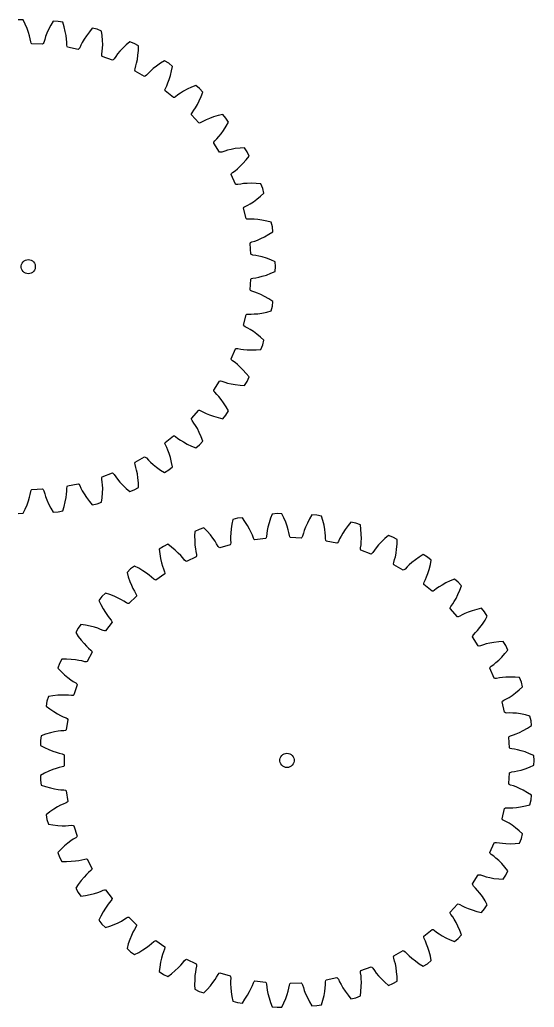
# Model space of a CAD drawing. Extents: x 0 to 213, y 0 to 209.
# Drawn here: x 104.9 to 213.5, y 0 to 208.6 of the extents above; entities that cross this region are included whole.
import ezdxf

# ---------------------------------------------------------------- set-up
doc = ezdxf.new("R2010")
doc.units = 0

msp = doc.modelspace()

# ---------------------------------------------------------------- linework, layer by layer
for p, q in [((105.58, 208.6), (104.55, 208.64)), ((106, 207.73), (105.58, 208.6)), ((106.4, 206.78), (106, 207.73)), ((106.7, 205.94), (106.4, 206.78)), ((110.95, 206.6), (110.58, 205.78)), ((111.43, 207.51), (110.95, 206.6)), ((111.92, 208.35), (111.43, 207.51)), ((112.94, 208.3), (111.92, 208.35)), ((113.95, 208.1), (112.94, 208.3)), ((114.23, 207.17), (113.95, 208.1)), ((114.47, 206.17), (114.23, 207.17)), ((120.17, 206.83), (119.55, 206.09)), ((121.18, 206.62), (120.17, 206.83)), ((122.14, 206.26), (121.18, 206.62)), ((106.92, 205.21), (106.7, 205.94)), ((107.06, 204.6), (106.92, 205.21)), ((107.17, 203.98), (107.06, 204.6)), ((110.12, 204.48), (109.95, 203.87)), ((110.31, 205.07), (110.12, 204.48)), ((110.58, 205.78), (110.31, 205.07)), ((114.63, 205.29), (114.47, 206.17)), ((114.73, 204.53), (114.63, 205.29)), ((114.77, 203.91), (114.73, 204.53)), ((118.44, 204.51), (118.06, 203.86)), ((118.94, 205.26), (118.44, 204.51)), ((119.55, 206.09), (118.94, 205.26)), ((122.26, 205.3), (122.14, 206.26)), ((122.34, 204.27), (122.26, 205.3)), ((107.28, 203.69), (107.17, 203.98)), ((107.41, 203.55), (107.28, 203.69)), ((109.68, 203.46), (107.41, 203.55)), ((109.82, 203.59), (109.68, 203.46)), ((109.95, 203.87), (109.82, 203.59)), ((114.79, 203.28), (114.77, 203.91)), ((114.84, 202.98), (114.79, 203.28)), ((114.95, 202.82), (114.84, 202.98)), ((117.18, 202.36), (114.95, 202.82)), ((117.34, 202.47), (117.18, 202.36)), ((117.51, 202.73), (117.34, 202.47)), ((117.77, 203.3), (117.51, 202.73)), ((118.06, 203.86), (117.77, 203.3)), ((122.28, 201.99), (122.33, 202.62)), ((122.33, 202.62), (122.36, 203.38)), ((122.36, 203.38), (122.34, 204.27)), ((126.6, 202.66), (125.99, 202)), ((127.34, 203.37), (126.6, 202.66)), ((128.07, 204.01), (127.34, 203.37)), ((129.03, 203.64), (128.07, 204.01)), ((129.92, 203.13), (129.03, 203.64)), ((129.89, 202.16), (129.92, 203.13)), ((122.19, 201.37), (122.28, 201.99)), ((122.2, 201.06), (122.19, 201.37)), ((122.27, 200.89), (122.2, 201.06)), ((124.4, 200.08), (122.27, 200.89)), ((124.79, 200.39), (124.58, 200.16)), ((125.14, 200.91), (124.79, 200.39)), ((125.51, 201.41), (125.14, 200.91)), ((125.99, 202), (125.51, 201.41)), ((129.68, 200.25), (129.8, 201.14)), ((129.8, 201.14), (129.89, 202.16)), ((124.58, 200.16), (124.4, 200.08)), ((129.15, 197.99), (129.19, 198.3)), ((129.19, 198.3), (129.38, 198.9)), ((129.38, 198.9), (129.53, 199.5)), ((129.53, 199.5), (129.68, 200.25)), ((133.04, 198.31), (132.47, 197.81)), ((133.75, 198.86), (133.04, 198.31)), ((134.59, 199.45), (133.75, 198.86)), ((135.41, 199.96), (134.59, 199.45)), ((136.31, 199.44), (135.41, 199.96)), ((137.1, 198.79), (136.31, 199.44)), ((136.92, 197.84), (137.1, 198.79)), ((129.2, 197.81), (129.15, 197.99)), ((131.17, 196.67), (129.2, 197.81)), ((131.35, 196.72), (131.17, 196.67)), ((131.6, 196.91), (131.35, 196.72)), ((132.02, 197.37), (131.6, 196.91)), ((132.47, 197.81), (132.02, 197.37)), ((136.4, 195.99), (136.66, 196.85)), ((136.66, 196.85), (136.92, 197.84)), ((135.51, 193.85), (135.61, 194.14)), ((135.61, 194.14), (135.89, 194.7)), ((135.89, 194.7), (136.13, 195.28)), ((136.13, 195.28), (136.4, 195.99)), ((141.13, 194.41), (140.2, 193.96)), ((142.02, 194.78), (141.13, 194.41)), ((142.81, 194.13), (142.02, 194.78)), ((143.5, 193.36), (142.81, 194.13)), ((135.53, 193.65), (135.51, 193.85)), ((137.3, 192.21), (135.53, 193.65)), ((137.49, 192.23), (137.3, 192.21)), ((137.76, 192.38), (137.49, 192.23)), ((138.25, 192.77), (137.76, 192.38)), ((138.77, 193.13), (138.25, 192.77)), ((139.41, 193.53), (138.77, 193.13)), ((140.2, 193.96), (139.41, 193.53)), ((142.75, 191.51), (143.16, 192.45)), ((143.16, 192.45), (143.5, 193.36)), ((141.64, 189.52), (141.98, 190.05)), ((141.98, 190.05), (142.35, 190.71)), ((142.35, 190.71), (142.75, 191.51)), ((141.12, 188.54), (141.13, 188.73)), ((142.63, 186.84), (141.12, 188.54)), ((141.13, 188.73), (141.27, 189.01)), ((141.27, 189.01), (141.64, 189.52)), ((144.93, 187.8), (144.23, 187.5)), ((145.77, 188.1), (144.93, 187.8)), ((146.76, 188.39), (145.77, 188.1)), ((147.7, 188.61), (146.76, 188.39)), ((148.38, 187.84), (147.7, 188.61)), ((148.94, 186.97), (148.38, 187.84)), ((142.82, 186.82), (142.63, 186.84)), ((143.11, 186.93), (142.82, 186.82)), ((143.67, 187.23), (143.11, 186.93)), ((144.23, 187.5), (143.67, 187.23)), ((147.9, 185.26), (148.46, 186.13)), ((148.46, 186.13), (148.94, 186.97)), ((146.49, 183.48), (146.9, 183.94)), ((146.9, 183.94), (147.38, 184.54)), ((147.38, 184.54), (147.9, 185.26)), ((145.82, 182.6), (145.86, 182.78)), ((147.03, 180.67), (145.82, 182.6)), ((145.86, 182.78), (146.04, 183.03)), ((146.04, 183.03), (146.49, 183.48)), ((151.36, 181.54), (150.34, 181.41)), ((152.32, 181.61), (151.36, 181.54)), ((152.88, 180.74), (152.32, 181.61)), ((147.22, 180.63), (147.03, 180.67)), ((147.53, 180.68), (147.22, 180.63)), ((148.12, 180.9), (147.53, 180.68)), ((148.72, 181.07), (148.12, 180.9)), ((149.46, 181.25), (148.72, 181.07)), ((150.34, 181.41), (149.46, 181.25)), ((152.67, 179.04), (153.28, 179.79)), ((153.28, 179.79), (152.88, 180.74)), ((150.79, 177.13), (151.35, 177.64)), ((151.35, 177.64), (151.98, 178.27)), ((151.98, 178.27), (152.67, 179.04)), ((149.5, 175.97), (149.57, 176.15)), ((150.39, 173.88), (149.5, 175.97)), ((149.57, 176.15), (149.79, 176.37)), ((149.79, 176.37), (150.3, 176.74)), ((150.3, 176.74), (150.79, 177.13)), ((150.57, 173.81), (150.39, 173.88)), ((150.88, 173.81), (150.57, 173.81)), ((151.5, 173.93), (150.88, 173.81)), ((152.12, 174.01), (151.5, 173.93)), ((152.88, 174.06), (152.12, 174.01)), ((153.77, 174.08), (152.88, 174.06)), ((154.8, 174.04), (153.77, 174.08)), ((155.76, 173.96), (154.8, 174.04)), ((156.17, 173.01), (155.76, 173.96)), ((154.89, 170.72), (155.7, 171.37)), ((155.7, 171.37), (156.41, 172.01)), ((156.41, 172.01), (156.17, 173.01)), ((152.07, 168.85), (152.17, 169.01)), ((152.17, 169.01), (152.42, 169.19)), ((152.42, 169.19), (152.98, 169.48)), ((152.98, 169.48), (153.53, 169.78)), ((153.53, 169.78), (154.17, 170.2)), ((154.17, 170.2), (154.89, 170.72)), ((152.62, 166.64), (152.07, 168.85)), ((152.78, 166.54), (152.62, 166.64)), ((153.09, 166.5), (152.78, 166.54)), ((153.72, 166.51), (153.09, 166.5)), ((154.34, 166.49), (153.72, 166.51)), ((155.1, 166.42), (154.34, 166.49)), ((155.98, 166.29), (155.1, 166.42)), ((157, 166.09), (155.98, 166.29)), ((157.93, 165.86), (157, 166.09)), ((158.18, 164.86), (157.93, 165.86)), ((158.26, 163.83), (158.18, 164.86)), ((155.75, 162.4), (156.55, 162.8)), ((156.55, 162.8), (157.45, 163.31)), ((157.45, 163.31), (158.26, 163.83)), ((153.47, 161.4), (153.59, 161.55)), ((153.65, 159.13), (153.47, 161.4)), ((153.59, 161.55), (153.87, 161.69)), ((153.87, 161.69), (154.47, 161.88)), ((154.47, 161.88), (155.05, 162.09)), ((155.05, 162.09), (155.75, 162.4)), ((153.8, 159.01), (153.65, 159.13)), ((154.09, 158.92), (153.8, 159.01)), ((154.72, 158.83), (154.09, 158.92)), ((155.33, 158.71), (154.72, 158.83)), ((156.06, 158.52), (155.33, 158.71)), ((105.16, 156.64), (105.23, 156.94)), ((105.16, 156.32), (105.16, 156.64)), ((105.23, 156.94), (105.35, 157.23)), ((105.35, 157.23), (105.54, 157.49)), ((105.54, 157.49), (105.77, 157.69)), ((105.77, 157.69), (106.04, 157.85)), ((106.04, 157.85), (106.34, 157.95)), ((106.34, 157.95), (106.65, 157.98)), ((106.65, 157.98), (106.96, 157.95)), ((106.96, 157.95), (107.26, 157.85)), ((107.26, 157.85), (107.53, 157.69)), ((107.53, 157.69), (107.77, 157.49)), ((107.77, 157.49), (107.95, 157.23)), ((107.95, 157.23), (108.08, 156.94)), ((108.08, 156.94), (108.14, 156.64)), ((108.14, 156.64), (108.14, 156.32)), ((156.92, 158.25), (156.06, 158.52)), ((157.89, 157.89), (156.92, 158.25)), ((158.77, 157.51), (157.89, 157.89)), ((158.85, 156.48), (158.77, 157.51)), ((158.77, 155.46), (158.85, 156.48)), ((105.23, 156.02), (105.16, 156.32)), ((105.35, 155.73), (105.23, 156.02)), ((105.54, 155.48), (105.35, 155.73)), ((105.77, 155.27), (105.54, 155.48)), ((106.04, 155.11), (105.77, 155.27)), ((106.34, 155.01), (106.04, 155.11)), ((106.65, 154.98), (106.34, 155.01)), ((106.96, 155.01), (106.65, 154.98)), ((107.26, 155.11), (106.96, 155.01)), ((107.53, 155.27), (107.26, 155.11)), ((107.77, 155.48), (107.53, 155.27)), ((107.95, 155.73), (107.77, 155.48)), ((108.08, 156.02), (107.95, 155.73)), ((108.14, 156.32), (108.08, 156.02)), ((155.33, 154.26), (156.06, 154.44)), ((156.06, 154.44), (156.92, 154.71)), ((156.92, 154.71), (157.89, 155.07)), ((157.89, 155.07), (158.77, 155.46)), ((153.47, 151.56), (153.65, 153.83)), ((153.65, 153.83), (153.8, 153.95)), ((153.8, 153.95), (154.09, 154.05)), ((154.09, 154.05), (154.72, 154.13)), ((154.72, 154.13), (155.33, 154.26)), ((153.59, 151.41), (153.47, 151.56)), ((153.87, 151.28), (153.59, 151.41)), ((154.47, 151.09), (153.87, 151.28)), ((155.05, 150.87), (154.47, 151.09)), ((155.75, 150.57), (155.05, 150.87)), ((156.55, 150.17), (155.75, 150.57)), ((157.45, 149.66), (156.55, 150.17)), ((158.26, 149.13), (157.45, 149.66)), ((158.18, 148.11), (158.26, 149.13)), ((152.07, 144.11), (152.62, 146.32)), ((152.62, 146.32), (152.78, 146.42)), ((152.78, 146.42), (153.09, 146.47)), ((153.09, 146.47), (153.72, 146.46)), ((153.72, 146.46), (154.34, 146.48)), ((154.34, 146.48), (155.1, 146.54)), ((155.1, 146.54), (155.98, 146.67)), ((155.98, 146.67), (157, 146.87)), ((157, 146.87), (157.93, 147.11)), ((157.93, 147.11), (158.18, 148.11)), ((152.17, 143.95), (152.07, 144.11)), ((152.42, 143.77), (152.17, 143.95)), ((152.98, 143.49), (152.42, 143.77)), ((153.53, 143.18), (152.98, 143.49)), ((154.17, 142.77), (153.53, 143.18)), ((154.89, 142.24), (154.17, 142.77)), ((155.7, 141.6), (154.89, 142.24)), ((156.41, 140.95), (155.7, 141.6)), ((155.76, 139), (156.17, 139.95)), ((156.17, 139.95), (156.41, 140.95)), ((149.5, 136.99), (150.39, 139.08)), ((150.39, 139.08), (150.57, 139.15)), ((150.57, 139.15), (150.88, 139.15)), ((150.88, 139.15), (151.5, 139.04)), ((151.5, 139.04), (152.12, 138.96)), ((152.12, 138.96), (152.88, 138.9)), ((152.88, 138.9), (153.77, 138.88)), ((153.77, 138.88), (154.8, 138.92)), ((154.8, 138.92), (155.76, 139)), ((149.57, 136.81), (149.5, 136.99)), ((149.79, 136.59), (149.57, 136.81)), ((150.3, 136.22), (149.79, 136.59)), ((150.79, 135.83), (150.3, 136.22)), ((151.35, 135.32), (150.79, 135.83)), ((151.98, 134.69), (151.35, 135.32)), ((152.67, 133.92), (151.98, 134.69)), ((153.28, 133.17), (152.67, 133.92)), ((145.82, 130.37), (147.03, 132.29)), ((147.03, 132.29), (147.22, 132.33)), ((147.22, 132.33), (147.53, 132.28)), ((147.53, 132.28), (148.12, 132.07)), ((148.12, 132.07), (148.72, 131.89)), ((148.72, 131.89), (149.46, 131.71)), ((149.46, 131.71), (150.34, 131.55)), ((150.34, 131.55), (151.36, 131.42)), ((152.32, 131.35), (152.88, 132.22)), ((152.88, 132.22), (153.28, 133.17)), ((145.86, 130.18), (145.82, 130.37)), ((146.04, 129.93), (145.86, 130.18)), ((146.49, 129.48), (146.04, 129.93)), ((146.9, 129.02), (146.49, 129.48)), ((151.36, 131.42), (152.32, 131.35)), ((147.38, 128.43), (146.9, 129.02)), ((147.9, 127.7), (147.38, 128.43)), ((148.46, 126.83), (147.9, 127.7)), ((141.12, 124.42), (142.63, 126.13)), ((142.63, 126.13), (142.82, 126.14)), ((142.82, 126.14), (143.11, 126.04)), ((143.11, 126.04), (143.67, 125.73)), ((143.67, 125.73), (144.23, 125.46)), ((144.23, 125.46), (144.93, 125.17)), ((148.38, 125.12), (148.94, 125.99)), ((148.94, 125.99), (148.46, 126.83)), ((141.13, 124.23), (141.12, 124.42)), ((141.27, 123.95), (141.13, 124.23)), ((141.64, 123.44), (141.27, 123.95)), ((141.98, 122.92), (141.64, 123.44)), ((144.93, 125.17), (145.77, 124.87)), ((145.77, 124.87), (146.76, 124.57)), ((146.76, 124.57), (147.7, 124.35)), ((147.7, 124.35), (148.38, 125.12)), ((142.35, 122.26), (141.98, 122.92)), ((142.75, 121.45), (142.35, 122.26)), ((143.16, 120.51), (142.75, 121.45)), ((135.51, 119.12), (135.53, 119.31)), ((135.61, 118.82), (135.51, 119.12)), ((135.53, 119.31), (137.3, 120.75)), ((137.3, 120.75), (137.49, 120.73)), ((137.49, 120.73), (137.76, 120.58)), ((137.76, 120.58), (138.25, 120.19)), ((138.25, 120.19), (138.77, 119.83)), ((138.77, 119.83), (139.41, 119.43)), ((139.41, 119.43), (140.2, 119)), ((140.2, 119), (141.13, 118.55)), ((142.81, 118.83), (143.5, 119.6)), ((143.5, 119.6), (143.16, 120.51)), ((135.89, 118.26), (135.61, 118.82)), ((136.13, 117.69), (135.89, 118.26)), ((136.4, 116.97), (136.13, 117.69)), ((136.66, 116.12), (136.4, 116.97)), ((141.13, 118.55), (142.02, 118.18)), ((142.02, 118.18), (142.81, 118.83)), ((129.15, 114.97), (129.2, 115.16)), ((129.19, 114.67), (129.15, 114.97)), ((129.2, 115.16), (131.17, 116.3)), ((131.17, 116.3), (131.35, 116.25)), ((131.35, 116.25), (131.6, 116.06)), ((131.6, 116.06), (132.02, 115.59)), ((132.02, 115.59), (132.47, 115.16)), ((132.47, 115.16), (133.04, 114.66)), ((136.92, 115.12), (136.66, 116.12)), ((137.1, 114.17), (136.92, 115.12)), ((122.27, 112.08), (124.4, 112.88)), ((124.4, 112.88), (124.58, 112.8)), ((124.58, 112.8), (124.79, 112.58)), ((129.38, 114.06), (129.19, 114.67)), ((129.53, 113.46), (129.38, 114.06)), ((129.68, 112.71), (129.53, 113.46)), ((129.8, 111.83), (129.68, 112.71)), ((133.04, 114.66), (133.75, 114.11)), ((133.75, 114.11), (134.59, 113.51)), ((134.59, 113.51), (135.41, 113)), ((135.41, 113), (136.31, 113.52)), ((136.31, 113.52), (137.1, 114.17)), ((114.95, 110.14), (117.18, 110.6)), ((117.18, 110.6), (117.34, 110.49)), ((122.19, 111.59), (122.2, 111.9)), ((122.28, 110.97), (122.19, 111.59)), ((122.2, 111.9), (122.27, 112.08)), ((122.33, 110.35), (122.28, 110.97)), ((124.79, 112.58), (125.14, 112.05)), ((125.14, 112.05), (125.51, 111.55)), ((125.51, 111.55), (125.99, 110.97)), ((125.99, 110.97), (126.6, 110.31)), ((129.89, 110.8), (129.8, 111.83)), ((129.92, 109.83), (129.89, 110.8)), ((107.06, 108.36), (107.17, 108.98)), ((107.17, 108.98), (107.28, 109.27)), ((107.28, 109.27), (107.41, 109.41)), ((107.41, 109.41), (109.68, 109.51)), ((109.68, 109.51), (109.82, 109.37)), ((109.82, 109.37), (109.95, 109.09)), ((109.95, 109.09), (110.12, 108.49)), ((114.73, 108.43), (114.77, 109.05)), ((114.77, 109.05), (114.79, 109.68)), ((114.79, 109.68), (114.84, 109.98)), ((114.84, 109.98), (114.95, 110.14)), ((117.34, 110.49), (117.51, 110.24)), ((117.51, 110.24), (117.77, 109.66)), ((117.77, 109.66), (118.06, 109.11)), ((118.06, 109.11), (118.44, 108.45)), ((122.26, 107.66), (122.34, 108.69)), ((122.36, 109.59), (122.33, 110.35)), ((122.34, 108.69), (122.36, 109.59)), ((126.6, 110.31), (127.34, 109.59)), ((127.34, 109.59), (128.07, 108.95)), ((128.07, 108.95), (129.03, 109.32)), ((129.03, 109.32), (129.92, 109.83)), ((106.4, 106.18), (106.7, 107.03)), ((106.7, 107.03), (106.92, 107.76)), ((106.92, 107.76), (107.06, 108.36)), ((110.12, 108.49), (110.31, 107.89)), ((110.31, 107.89), (110.58, 107.18)), ((110.58, 107.18), (110.95, 106.37)), ((114.23, 105.79), (114.47, 106.79)), ((114.47, 106.79), (114.63, 107.67)), ((114.63, 107.67), (114.73, 108.43)), ((118.44, 108.45), (118.94, 107.71)), ((118.94, 107.71), (119.55, 106.88)), ((119.55, 106.88), (120.17, 106.13)), ((121.18, 106.34), (122.14, 106.7)), ((122.14, 106.7), (122.26, 107.66)), ((104.55, 104.32), (105.58, 104.36)), ((105.58, 104.36), (106, 105.23)), ((106, 105.23), (106.4, 106.18)), ((110.95, 106.37), (111.43, 105.45)), ((111.43, 105.45), (111.92, 104.62)), ((111.92, 104.62), (112.94, 104.66)), ((112.94, 104.66), (113.95, 104.87)), ((113.95, 104.87), (114.23, 105.79)), ((120.17, 106.13), (121.18, 106.34)), ((159.17, 104.32), (158.15, 104.2)), ((160.2, 104.28), (159.17, 104.32)), ((149.84, 103.02), (149.64, 102.08)), ((150.83, 103.31), (149.84, 103.02)), ((151.85, 103.43), (150.83, 103.31)), ((152.4, 102.64), (151.85, 103.43)), ((152.95, 101.77), (152.4, 102.64)), ((157.48, 102.32), (157.24, 101.45)), ((157.8, 103.3), (157.48, 102.32)), ((158.15, 104.2), (157.8, 103.3)), ((160.62, 103.41), (160.2, 104.28)), ((161.02, 102.46), (160.62, 103.41)), ((161.32, 101.62), (161.02, 102.46)), ((165.57, 102.28), (165.2, 101.46)), ((166.04, 103.19), (165.57, 102.28)), ((166.53, 104.02), (166.04, 103.19)), ((167.56, 103.98), (166.53, 104.02)), ((168.57, 103.78), (167.56, 103.98)), ((168.85, 102.85), (168.57, 103.78)), ((169.09, 101.85), (168.85, 102.85)), ((174.78, 102.51), (174.17, 101.76)), ((175.79, 102.3), (174.78, 102.51)), ((176.76, 101.94), (175.79, 102.3)), ((141.83, 100.53), (141.78, 99.57)), ((142.76, 100.97), (141.83, 100.53)), ((143.75, 101.26), (142.76, 100.97)), ((144.42, 100.57), (143.75, 101.26)), ((145.1, 99.79), (144.42, 100.57)), ((149.39, 100.17), (149.35, 99.41)), ((149.48, 101.06), (149.39, 100.17)), ((149.64, 102.08), (149.48, 101.06)), ((153.38, 100.98), (152.95, 101.77)), ((153.71, 100.3), (153.38, 100.98)), ((153.96, 99.72), (153.71, 100.3)), ((157.09, 100.71), (156.99, 100.09)), ((157.24, 101.45), (157.09, 100.71)), ((161.53, 100.89), (161.32, 101.62)), ((161.68, 100.28), (161.53, 100.89)), ((161.79, 99.66), (161.68, 100.28)), ((164.73, 100.16), (164.57, 99.55)), ((164.93, 100.75), (164.73, 100.16)), ((165.2, 101.46), (164.93, 100.75)), ((169.25, 100.97), (169.09, 101.85)), ((169.35, 100.21), (169.25, 100.97)), ((169.39, 99.59), (169.35, 100.21)), ((173.06, 100.19), (172.68, 99.53)), ((173.55, 100.94), (173.06, 100.19)), ((174.17, 101.76), (173.55, 100.94)), ((176.88, 100.98), (176.76, 101.94)), ((176.96, 99.95), (176.88, 100.98)), ((141.78, 99.57), (141.79, 98.53)), ((141.79, 98.53), (141.84, 97.64)), ((145.65, 99.09), (145.1, 99.79)), ((146.09, 98.46), (145.65, 99.09)), ((146.42, 97.93), (146.09, 98.46)), ((149.35, 99.41), (149.36, 98.78)), ((149.36, 98.78), (149.39, 98.15)), ((149.39, 98.15), (149.36, 97.85)), ((154.17, 99.13), (153.96, 99.72)), ((154.32, 98.86), (154.17, 99.13)), ((154.47, 98.74), (154.32, 98.86)), ((156.73, 99.01), (154.47, 98.74)), ((156.85, 99.17), (156.73, 99.01)), ((156.93, 99.46), (156.85, 99.17)), ((156.99, 100.09), (156.93, 99.46)), ((161.9, 99.37), (161.79, 99.66)), ((162.03, 99.23), (161.9, 99.37)), ((164.3, 99.14), (162.03, 99.23)), ((164.44, 99.27), (164.3, 99.14)), ((164.57, 99.55), (164.44, 99.27)), ((169.41, 98.96), (169.39, 99.59)), ((169.46, 98.66), (169.41, 98.96)), ((169.57, 98.5), (169.46, 98.66)), ((171.8, 98.04), (169.57, 98.5)), ((171.96, 98.15), (171.8, 98.04)), ((172.13, 98.41), (171.96, 98.15)), ((172.39, 98.98), (172.13, 98.41)), ((172.68, 99.53), (172.39, 98.98)), ((176.9, 97.67), (176.95, 98.3)), ((176.95, 98.3), (176.98, 99.06)), ((176.98, 99.06), (176.96, 99.95)), ((181.22, 98.33), (180.61, 97.68)), ((181.96, 99.05), (181.22, 98.33)), ((182.69, 99.69), (181.96, 99.05)), ((183.65, 99.32), (182.69, 99.69)), ((184.54, 98.81), (183.65, 99.32)), ((184.51, 97.84), (184.54, 98.81)), ((135.17, 97.37), (134.32, 96.78)), ((134.32, 96.78), (134.43, 95.83)), ((136.1, 97.81), (135.17, 97.37)), ((136.87, 97.24), (136.1, 97.81)), ((137.67, 96.58), (136.87, 97.24)), ((138.33, 95.97), (137.67, 96.58)), ((141.84, 97.64), (141.93, 96.88)), ((141.93, 96.88), (142.03, 96.27)), ((142.03, 96.27), (142.17, 95.65)), ((146.72, 97.38), (146.42, 97.93)), ((146.92, 97.14), (146.72, 97.38)), ((147.08, 97.05), (146.92, 97.14)), ((149.27, 97.68), (147.08, 97.05)), ((149.36, 97.85), (149.27, 97.68)), ((176.81, 97.05), (176.9, 97.67)), ((176.81, 96.74), (176.81, 97.05)), ((176.89, 96.57), (176.81, 96.74)), ((179.02, 95.76), (176.89, 96.57)), ((179.41, 96.06), (179.2, 95.84)), ((179.75, 96.59), (179.41, 96.06)), ((180.13, 97.09), (179.75, 96.59)), ((180.61, 97.68), (180.13, 97.09)), ((184.29, 95.93), (184.42, 96.82)), ((184.42, 96.82), (184.51, 97.84)), ((134.43, 95.83), (134.6, 94.81)), ((134.6, 94.81), (134.8, 93.93)), ((134.8, 93.93), (135, 93.2)), ((138.86, 95.43), (138.33, 95.97)), ((139.27, 94.96), (138.86, 95.43)), ((139.66, 94.46), (139.27, 94.96)), ((139.89, 94.25), (139.66, 94.46)), ((140.07, 94.19), (139.89, 94.25)), ((142.12, 95.16), (140.07, 94.19)), ((142.19, 95.35), (142.12, 95.16)), ((142.17, 95.65), (142.19, 95.35)), ((179.2, 95.84), (179.02, 95.76)), ((183.76, 93.67), (183.81, 93.98)), ((183.81, 93.98), (183.99, 94.58)), ((183.99, 94.58), (184.15, 95.18)), ((184.15, 95.18), (184.29, 95.93)), ((187.66, 93.98), (187.09, 93.48)), ((188.37, 94.54), (187.66, 93.98)), ((189.21, 95.13), (188.37, 94.54)), ((190.03, 95.64), (189.21, 95.13)), ((190.92, 95.12), (190.03, 95.64)), ((191.72, 94.47), (190.92, 95.12)), ((191.54, 93.52), (191.72, 94.47)), ((128.25, 92.6), (127.51, 91.88)), ((127.51, 91.88), (127.77, 90.95)), ((129.1, 93.18), (128.25, 92.6)), ((129.96, 92.74), (129.1, 93.18)), ((130.85, 92.22), (129.96, 92.74)), ((131.6, 91.73), (130.85, 92.22)), ((135, 93.2), (135.21, 92.61)), ((135.21, 92.61), (135.44, 92.03)), ((135.44, 92.03), (135.51, 91.73)), ((183.81, 93.48), (183.76, 93.67)), ((185.79, 92.35), (183.81, 93.48)), ((185.97, 92.4), (185.79, 92.35)), ((186.21, 92.59), (185.97, 92.4)), ((186.64, 93.05), (186.21, 92.59)), ((187.09, 93.48), (186.64, 93.05)), ((191.02, 91.67), (191.28, 92.52)), ((191.28, 92.52), (191.54, 93.52)), ((127.77, 90.95), (128.11, 89.98)), ((128.11, 89.98), (128.44, 89.15)), ((132.21, 91.27), (131.6, 91.73)), ((132.69, 90.87), (132.21, 91.27)), ((133.15, 90.45), (132.69, 90.87)), ((133.41, 90.28), (133.15, 90.45)), ((133.6, 90.24), (133.41, 90.28)), ((135.47, 91.54), (133.6, 90.24)), ((135.51, 91.73), (135.47, 91.54)), ((190.13, 89.52), (190.22, 89.82)), ((190.22, 89.82), (190.5, 90.38)), ((190.5, 90.38), (190.75, 90.96)), ((190.75, 90.96), (191.02, 91.67)), ((195.74, 90.09), (194.81, 89.64)), ((196.63, 90.46), (195.74, 90.09)), ((197.43, 89.81), (196.63, 90.46)), ((198.11, 89.04), (197.43, 89.81)), ((128.44, 89.15), (128.76, 88.46)), ((128.76, 88.46), (129.05, 87.91)), ((129.05, 87.91), (129.38, 87.37)), ((190.15, 89.33), (190.13, 89.52)), ((191.91, 87.89), (190.15, 89.33)), ((192.11, 87.91), (191.91, 87.89)), ((192.38, 88.06), (192.11, 87.91)), ((192.87, 88.45), (192.38, 88.06)), ((193.38, 88.81), (192.87, 88.45)), ((194.03, 89.21), (193.38, 88.81)), ((194.81, 89.64), (194.03, 89.21)), ((197.37, 87.19), (197.78, 88.13)), ((197.78, 88.13), (198.11, 89.04)), ((122.2, 86.78), (121.58, 85.95)), ((121.58, 85.95), (121.98, 85.08)), ((122.94, 87.49), (122.2, 86.78)), ((123.86, 87.19), (122.94, 87.49)), ((124.82, 86.82), (123.86, 87.19)), ((125.64, 86.45), (124.82, 86.82)), ((126.31, 86.1), (125.64, 86.45)), ((126.85, 85.79), (126.31, 86.1)), ((127.38, 85.44), (126.85, 85.79)), ((129.49, 86.89), (127.85, 85.31)), ((129.38, 87.37), (129.49, 87.08)), ((129.49, 87.08), (129.49, 86.89)), ((196.26, 85.2), (196.59, 85.72)), ((196.59, 85.72), (196.97, 86.39)), ((196.97, 86.39), (197.37, 87.19)), ((121.98, 85.08), (122.47, 84.17)), ((122.47, 84.17), (122.93, 83.4)), ((127.66, 85.32), (127.38, 85.44)), ((127.85, 85.31), (127.66, 85.32)), ((195.74, 84.22), (195.75, 84.41)), ((197.25, 82.51), (195.74, 84.22)), ((195.75, 84.41), (195.89, 84.69)), ((195.89, 84.69), (196.26, 85.2)), ((199.55, 83.47), (198.85, 83.18)), ((200.39, 83.77), (199.55, 83.47)), ((201.38, 84.07), (200.39, 83.77)), ((202.32, 84.29), (201.38, 84.07)), ((203, 83.52), (202.32, 84.29)), ((203.55, 82.65), (203, 83.52)), ((122.93, 83.4), (123.36, 82.77)), ((123.36, 82.77), (123.74, 82.28)), ((123.74, 82.28), (124.15, 81.8)), ((124.15, 81.8), (124.3, 81.53)), ((124.3, 81.53), (124.33, 81.34)), ((197.44, 82.5), (197.25, 82.51)), ((197.73, 82.61), (197.44, 82.5)), ((198.28, 82.91), (197.73, 82.61)), ((198.85, 83.18), (198.28, 82.91)), ((202.52, 80.94), (203.08, 81.81)), ((203.08, 81.81), (203.55, 82.65)), ((117.15, 80.06), (116.67, 79.15)), ((117.77, 80.88), (117.15, 80.06)), ((118.72, 80.74), (117.77, 80.88)), ((119.73, 80.52), (118.72, 80.74)), ((120.6, 80.29), (119.73, 80.52)), ((121.32, 80.06), (120.6, 80.29)), ((121.9, 79.83), (121.32, 80.06)), ((122.48, 79.57), (121.9, 79.83)), ((122.77, 79.5), (122.48, 79.57)), ((122.96, 79.52), (122.77, 79.5)), ((124.33, 81.34), (122.96, 79.52)), ((201.1, 79.16), (201.52, 79.62)), ((201.52, 79.62), (202, 80.22)), ((202, 80.22), (202.52, 80.94)), ((116.67, 79.15), (117.21, 78.35)), ((117.21, 78.35), (117.84, 77.53)), ((117.84, 77.53), (118.42, 76.85)), ((200.44, 78.27), (200.48, 78.46)), ((201.65, 76.35), (200.44, 78.27)), ((200.48, 78.46), (200.66, 78.71)), ((200.66, 78.71), (201.1, 79.16)), ((205.98, 77.22), (204.96, 77.09)), ((206.94, 77.29), (205.98, 77.22)), ((207.49, 76.42), (206.94, 77.29)), ((118.42, 76.85), (118.94, 76.3)), ((118.94, 76.3), (119.39, 75.87)), ((119.39, 75.87), (119.87, 75.46)), ((119.87, 75.46), (120.07, 75.22)), ((120.07, 75.22), (120.13, 75.04)), ((201.84, 76.31), (201.65, 76.35)), ((202.14, 76.36), (201.84, 76.31)), ((202.74, 76.57), (202.14, 76.36)), ((203.34, 76.75), (202.74, 76.57)), ((204.08, 76.93), (203.34, 76.75)), ((204.96, 77.09), (204.08, 76.93)), ((207.29, 74.72), (207.9, 75.47)), ((207.9, 75.47), (207.49, 76.42)), ((113.72, 73.53), (113.24, 72.62)), ((114.69, 73.54), (113.72, 73.53)), ((115.72, 73.49), (114.69, 73.54)), ((116.61, 73.4), (115.72, 73.49)), ((117.36, 73.29), (116.61, 73.4)), ((117.97, 73.16), (117.36, 73.29)), ((118.58, 73), (117.97, 73.16)), ((120.13, 75.04), (119.07, 73.02)), ((205.4, 72.81), (205.97, 73.32)), ((205.97, 73.32), (206.6, 73.95)), ((206.6, 73.95), (207.29, 74.72)), ((113.24, 72.62), (112.92, 71.65)), ((112.92, 71.65), (113.58, 70.94)), ((113.58, 70.94), (114.33, 70.23)), ((118.89, 72.97), (118.58, 73)), ((119.07, 73.02), (118.89, 72.97)), ((204.12, 71.65), (204.19, 71.83)), ((205.01, 69.56), (204.12, 71.65)), ((204.19, 71.83), (204.41, 72.05)), ((204.41, 72.05), (204.92, 72.42)), ((204.92, 72.42), (205.4, 72.81)), ((114.33, 70.23), (115.01, 69.65)), ((115.01, 69.65), (115.62, 69.19)), ((115.62, 69.19), (116.13, 68.84)), ((205.19, 69.49), (205.01, 69.56)), ((205.5, 69.49), (205.19, 69.49)), ((206.12, 69.61), (205.5, 69.49)), ((206.74, 69.69), (206.12, 69.61)), ((207.49, 69.74), (206.74, 69.69)), ((208.39, 69.76), (207.49, 69.74)), ((209.42, 69.72), (208.39, 69.76)), ((210.38, 69.64), (209.42, 69.72)), ((210.79, 68.69), (210.38, 69.64)), ((116.13, 68.84), (116.67, 68.51)), ((116.99, 68.14), (116.27, 65.98)), ((116.67, 68.51), (116.91, 68.31)), ((116.91, 68.31), (116.99, 68.14)), ((209.51, 66.4), (210.31, 67.05)), ((210.31, 67.05), (211.03, 67.69)), ((211.03, 67.69), (210.79, 68.69)), ((110.91, 65.63), (110.58, 64.65)), ((111.86, 65.79), (110.91, 65.63)), ((112.89, 65.91), (111.86, 65.79)), ((113.78, 65.96), (112.89, 65.91)), ((114.54, 65.97), (113.78, 65.96)), ((115.16, 65.94), (114.54, 65.97)), ((115.79, 65.88), (115.16, 65.94)), ((116.1, 65.9), (115.79, 65.88)), ((116.27, 65.98), (116.1, 65.9)), ((206.69, 64.53), (206.79, 64.69)), ((206.79, 64.69), (207.04, 64.87)), ((207.04, 64.87), (207.6, 65.15)), ((207.6, 65.15), (208.15, 65.46)), ((208.15, 65.46), (208.79, 65.87)), ((208.79, 65.87), (209.51, 66.4)), ((110.58, 64.65), (110.42, 63.64)), ((110.42, 63.64), (111.19, 63.05)), ((111.19, 63.05), (112.04, 62.47)), ((207.23, 62.32), (206.69, 64.53)), ((112.04, 62.47), (112.8, 62.01)), ((112.8, 62.01), (113.48, 61.65)), ((113.48, 61.65), (114.04, 61.38)), ((114.04, 61.38), (114.63, 61.15)), ((114.63, 61.15), (114.89, 60.99)), ((115, 60.83), (114.64, 58.59)), ((114.89, 60.99), (115, 60.83)), ((207.4, 62.22), (207.23, 62.32)), ((207.71, 62.17), (207.4, 62.22)), ((208.33, 62.19), (207.71, 62.17)), ((208.96, 62.17), (208.33, 62.19)), ((209.72, 62.1), (208.96, 62.17)), ((210.6, 61.97), (209.72, 62.1)), ((211.61, 61.77), (210.6, 61.97)), ((212.55, 61.53), (211.61, 61.77)), ((212.8, 60.53), (212.55, 61.53)), ((212.88, 59.51), (212.8, 60.53)), ((114.48, 58.47), (114.18, 58.41)), ((114.64, 58.59), (114.48, 58.47)), ((210.37, 58.08), (211.17, 58.48)), ((211.17, 58.48), (212.07, 58.99)), ((212.07, 58.99), (212.88, 59.51)), ((109.4, 57.38), (109.24, 56.36)), ((109.24, 56.36), (109.24, 55.33)), ((110.32, 57.69), (109.4, 57.38)), ((111.31, 57.97), (110.32, 57.69)), ((112.18, 58.17), (111.31, 57.97)), ((112.93, 58.3), (112.18, 58.17)), ((113.55, 58.37), (112.93, 58.3)), ((114.18, 58.41), (113.55, 58.37)), ((208.09, 57.08), (208.21, 57.23)), ((208.27, 54.81), (208.09, 57.08)), ((208.21, 57.23), (208.49, 57.37)), ((208.49, 57.37), (209.09, 57.55)), ((209.09, 57.55), (209.67, 57.77)), ((209.67, 57.77), (210.37, 58.08)), ((109.24, 55.33), (110.09, 54.88)), ((110.09, 54.88), (111.02, 54.44)), ((111.02, 54.44), (111.85, 54.11)), ((208.42, 54.69), (208.27, 54.81)), ((208.71, 54.6), (208.42, 54.69)), ((209.33, 54.51), (208.71, 54.6)), ((209.95, 54.39), (209.33, 54.51)), ((210.68, 54.2), (209.95, 54.39)), ((111.85, 54.11), (112.57, 53.86)), ((112.57, 53.86), (113.17, 53.69)), ((113.17, 53.69), (113.79, 53.55)), ((113.79, 53.55), (114.07, 53.43)), ((114.07, 53.43), (114.21, 53.3)), ((114.21, 53.3), (114.21, 51.02)), ((159.78, 52.32), (159.84, 52.62)), ((159.78, 52), (159.78, 52.32)), ((159.84, 52.62), (159.97, 52.91)), ((159.97, 52.91), (160.16, 53.16)), ((160.16, 53.16), (160.39, 53.37)), ((160.39, 53.37), (160.66, 53.53)), ((160.66, 53.53), (160.96, 53.63)), ((160.96, 53.63), (161.27, 53.66)), ((161.27, 53.66), (161.58, 53.63)), ((161.58, 53.63), (161.88, 53.53)), ((161.88, 53.53), (162.15, 53.37)), ((162.15, 53.37), (162.38, 53.16)), ((162.38, 53.16), (162.57, 52.91)), ((162.57, 52.91), (162.7, 52.62)), ((162.7, 52.62), (162.76, 52.32)), ((162.76, 52.32), (162.76, 52)), ((211.54, 53.93), (210.68, 54.2)), ((212.5, 53.57), (211.54, 53.93)), ((213.39, 53.19), (212.5, 53.57)), ((213.47, 52.16), (213.39, 53.19)), ((213.39, 51.13), (213.47, 52.16)), ((111.85, 50.22), (111.02, 49.88)), ((112.57, 50.46), (111.85, 50.22)), ((113.17, 50.63), (112.57, 50.46)), ((113.79, 50.77), (113.17, 50.63)), ((114.07, 50.89), (113.79, 50.77)), ((114.21, 51.02), (114.07, 50.89)), ((159.84, 51.7), (159.78, 52)), ((159.97, 51.41), (159.84, 51.7)), ((160.16, 51.16), (159.97, 51.41)), ((160.39, 50.95), (160.16, 51.16)), ((160.66, 50.79), (160.39, 50.95)), ((160.96, 50.69), (160.66, 50.79)), ((161.27, 50.66), (160.96, 50.69)), ((161.58, 50.69), (161.27, 50.66)), ((161.88, 50.79), (161.58, 50.69)), ((162.15, 50.95), (161.88, 50.79)), ((162.38, 51.16), (162.15, 50.95)), ((162.57, 51.41), (162.38, 51.16)), ((162.7, 51.7), (162.57, 51.41)), ((162.76, 52), (162.7, 51.7)), ((209.95, 49.94), (210.68, 50.12)), ((210.68, 50.12), (211.54, 50.39)), ((211.54, 50.39), (212.5, 50.75)), ((212.5, 50.75), (213.39, 51.13)), ((110.09, 49.44), (109.24, 48.99)), ((109.24, 48.99), (109.24, 47.96)), ((111.02, 49.88), (110.09, 49.44)), ((208.09, 47.24), (208.27, 49.51)), ((208.27, 49.51), (208.42, 49.63)), ((208.42, 49.63), (208.71, 49.73)), ((208.71, 49.73), (209.33, 49.81)), ((209.33, 49.81), (209.95, 49.94)), ((109.24, 47.96), (109.4, 46.94)), ((109.4, 46.94), (110.32, 46.63)), ((110.32, 46.63), (111.31, 46.35)), ((111.31, 46.35), (112.18, 46.15)), ((112.18, 46.15), (112.93, 46.03)), ((112.93, 46.03), (113.55, 45.95)), ((113.55, 45.95), (114.18, 45.92)), ((114.18, 45.92), (114.48, 45.85)), ((208.21, 47.09), (208.09, 47.24)), ((208.49, 46.95), (208.21, 47.09)), ((209.09, 46.77), (208.49, 46.95)), ((209.67, 46.55), (209.09, 46.77)), ((210.37, 46.25), (209.67, 46.55)), ((211.17, 45.85), (210.37, 46.25)), ((114.48, 45.85), (114.64, 45.74)), ((114.64, 45.74), (115, 43.49)), ((212.07, 45.33), (211.17, 45.85)), ((212.88, 44.81), (212.07, 45.33)), ((212.8, 43.79), (212.88, 44.81)), ((112.04, 41.85), (111.19, 41.27)), ((112.8, 42.31), (112.04, 41.85)), ((113.48, 42.67), (112.8, 42.31)), ((114.04, 42.94), (113.48, 42.67)), ((114.63, 43.17), (114.04, 42.94)), ((114.89, 43.33), (114.63, 43.17)), ((115, 43.49), (114.89, 43.33)), ((206.69, 39.79), (207.23, 42)), ((207.23, 42), (207.4, 42.1)), ((207.4, 42.1), (207.71, 42.15)), ((207.71, 42.15), (208.33, 42.13)), ((208.33, 42.13), (208.96, 42.16)), ((208.96, 42.16), (209.72, 42.22)), ((209.72, 42.22), (210.6, 42.35)), ((210.6, 42.35), (211.61, 42.55)), ((211.61, 42.55), (212.55, 42.79)), ((212.55, 42.79), (212.8, 43.79)), ((111.19, 41.27), (110.42, 40.68)), ((110.42, 40.68), (110.58, 39.67)), ((110.58, 39.67), (110.91, 38.69)), ((206.79, 39.63), (206.69, 39.79)), ((110.91, 38.69), (111.86, 38.53)), ((111.86, 38.53), (112.89, 38.41)), ((112.89, 38.41), (113.78, 38.36)), ((113.78, 38.36), (114.54, 38.35)), ((114.54, 38.35), (115.16, 38.38)), ((115.16, 38.38), (115.79, 38.44)), ((115.79, 38.44), (116.1, 38.42)), ((116.1, 38.42), (116.27, 38.34)), ((116.27, 38.34), (116.99, 36.18)), ((207.04, 39.45), (206.79, 39.63)), ((207.6, 39.17), (207.04, 39.45)), ((208.15, 38.86), (207.6, 39.17)), ((208.79, 38.45), (208.15, 38.86)), ((209.51, 37.92), (208.79, 38.45)), ((210.31, 37.27), (209.51, 37.92)), ((116.13, 35.48), (115.62, 35.13)), ((116.67, 35.81), (116.13, 35.48)), ((116.91, 36.01), (116.67, 35.81)), ((116.99, 36.18), (116.91, 36.01)), ((211.03, 36.63), (210.31, 37.27)), ((210.38, 34.68), (210.79, 35.63)), ((210.79, 35.63), (211.03, 36.63)), ((114.33, 34.09), (113.58, 33.38)), ((115.01, 34.67), (114.33, 34.09)), ((115.62, 35.13), (115.01, 34.67)), ((204.12, 32.67), (205.01, 34.76)), ((205.01, 34.76), (205.19, 34.83)), ((205.19, 34.83), (205.5, 34.83)), ((205.5, 34.83), (206.12, 34.71)), ((206.12, 34.71), (206.74, 34.64)), ((206.74, 34.64), (207.49, 34.58)), ((207.49, 34.58), (208.39, 34.56)), ((208.39, 34.56), (209.42, 34.6)), ((209.42, 34.6), (210.38, 34.68)), ((113.58, 33.38), (112.92, 32.68)), ((112.92, 32.68), (113.24, 31.7)), ((113.24, 31.7), (113.72, 30.79)), ((117.97, 31.16), (118.58, 31.32)), ((118.58, 31.32), (118.89, 31.36)), ((118.89, 31.36), (119.07, 31.3)), ((119.07, 31.3), (120.13, 29.28)), ((204.19, 32.49), (204.12, 32.67)), ((204.41, 32.27), (204.19, 32.49)), ((204.92, 31.9), (204.41, 32.27)), ((205.4, 31.51), (204.92, 31.9)), ((205.97, 31), (205.4, 31.51)), ((113.72, 30.79), (114.69, 30.78)), ((114.69, 30.78), (115.72, 30.83)), ((115.72, 30.83), (116.61, 30.92)), ((116.61, 30.92), (117.36, 31.03)), ((117.36, 31.03), (117.97, 31.16)), ((120.13, 29.28), (120.07, 29.1)), ((206.6, 30.37), (205.97, 31)), ((207.29, 29.6), (206.6, 30.37)), ((207.9, 28.85), (207.29, 29.6)), ((118.42, 27.47), (117.84, 26.79)), ((118.94, 28.03), (118.42, 27.47)), ((119.39, 28.46), (118.94, 28.03)), ((119.87, 28.86), (119.39, 28.46)), ((120.07, 29.1), (119.87, 28.86)), ((200.44, 26.05), (201.65, 27.97)), ((201.65, 27.97), (201.84, 28.01)), ((201.84, 28.01), (202.14, 27.96)), ((202.14, 27.96), (202.74, 27.75)), ((202.74, 27.75), (203.34, 27.57)), ((203.34, 27.57), (204.08, 27.39)), ((204.08, 27.39), (204.96, 27.23)), ((204.96, 27.23), (205.98, 27.1)), ((206.94, 27.03), (207.49, 27.9)), ((207.49, 27.9), (207.9, 28.85)), ((117.21, 25.97), (116.67, 25.17)), ((116.67, 25.17), (117.15, 24.26)), ((117.84, 26.79), (117.21, 25.97)), ((200.48, 25.86), (200.44, 26.05)), ((200.66, 25.61), (200.48, 25.86)), ((201.1, 25.16), (200.66, 25.61)), ((201.52, 24.7), (201.1, 25.16)), ((205.98, 27.1), (206.94, 27.03)), ((117.15, 24.26), (117.77, 23.44)), ((117.77, 23.44), (118.72, 23.58)), ((118.72, 23.58), (119.73, 23.8)), ((119.73, 23.8), (120.6, 24.03)), ((120.6, 24.03), (121.32, 24.26)), ((121.32, 24.26), (121.9, 24.49)), ((121.9, 24.49), (122.48, 24.75)), ((122.48, 24.75), (122.77, 24.83)), ((122.77, 24.83), (122.96, 24.8)), ((122.96, 24.8), (124.33, 22.98)), ((124.33, 22.98), (124.3, 22.79)), ((202, 24.11), (201.52, 24.7)), ((202.52, 23.38), (202, 24.11)), ((203.08, 22.51), (202.52, 23.38)), ((122.93, 20.92), (122.47, 20.15)), ((123.36, 21.55), (122.93, 20.92)), ((123.74, 22.04), (123.36, 21.55)), ((124.15, 22.52), (123.74, 22.04)), ((124.3, 22.79), (124.15, 22.52)), ((195.74, 20.1), (197.25, 21.81)), ((197.25, 21.81), (197.44, 21.82)), ((197.44, 21.82), (197.73, 21.71)), ((197.73, 21.71), (198.28, 21.41)), ((198.28, 21.41), (198.85, 21.14)), ((198.85, 21.14), (199.55, 20.85)), ((203, 20.8), (203.55, 21.67)), ((203.55, 21.67), (203.08, 22.51)), ((121.98, 19.24), (121.58, 18.37)), ((122.47, 20.15), (121.98, 19.24)), ((126.85, 18.53), (127.38, 18.88)), ((127.38, 18.88), (127.66, 19)), ((127.66, 19), (127.85, 19.01)), ((127.85, 19.01), (129.49, 17.43)), ((195.75, 19.91), (195.74, 20.1)), ((195.89, 19.63), (195.75, 19.91)), ((196.26, 19.12), (195.89, 19.63)), ((196.59, 18.6), (196.26, 19.12)), ((199.55, 20.85), (200.39, 20.55)), ((200.39, 20.55), (201.38, 20.25)), ((201.38, 20.25), (202.32, 20.03)), ((202.32, 20.03), (203, 20.8)), ((121.58, 18.37), (122.2, 17.54)), ((122.2, 17.54), (122.94, 16.83)), ((122.94, 16.83), (123.86, 17.13)), ((123.86, 17.13), (124.82, 17.5)), ((124.82, 17.5), (125.64, 17.87)), ((125.64, 17.87), (126.31, 18.22)), ((126.31, 18.22), (126.85, 18.53)), ((129.38, 16.95), (129.05, 16.41)), ((129.49, 17.24), (129.38, 16.95)), ((129.49, 17.43), (129.49, 17.24)), ((196.97, 17.94), (196.59, 18.6)), ((197.37, 17.13), (196.97, 17.94)), ((197.78, 16.19), (197.37, 17.13)), ((128.44, 15.17), (128.11, 14.34)), ((128.76, 15.86), (128.44, 15.17)), ((129.05, 16.41), (128.76, 15.86)), ((190.13, 14.8), (190.15, 14.99)), ((190.22, 14.5), (190.13, 14.8)), ((190.15, 14.99), (191.91, 16.43)), ((191.91, 16.43), (192.11, 16.41)), ((192.11, 16.41), (192.38, 16.26)), ((192.38, 16.26), (192.87, 15.87)), ((192.87, 15.87), (193.38, 15.51)), ((193.38, 15.51), (194.03, 15.11)), ((194.03, 15.11), (194.81, 14.68)), ((194.81, 14.68), (195.74, 14.23)), ((197.43, 14.51), (198.11, 15.28)), ((198.11, 15.28), (197.78, 16.19)), ((127.77, 13.37), (127.51, 12.44)), ((128.11, 14.34), (127.77, 13.37)), ((130.85, 12.1), (131.6, 12.6)), ((131.6, 12.6), (132.21, 13.05)), ((132.21, 13.05), (132.69, 13.45)), ((132.69, 13.45), (133.15, 13.87)), ((133.15, 13.87), (133.41, 14.04)), ((133.41, 14.04), (133.6, 14.08)), ((133.6, 14.08), (135.47, 12.78)), ((135.51, 12.6), (135.44, 12.29)), ((135.47, 12.78), (135.51, 12.6)), ((190.5, 13.94), (190.22, 14.5)), ((190.75, 13.36), (190.5, 13.94)), ((191.02, 12.65), (190.75, 13.36)), ((191.28, 11.8), (191.02, 12.65)), ((195.74, 14.23), (196.63, 13.86)), ((196.63, 13.86), (197.43, 14.51)), ((127.51, 12.44), (128.25, 11.72)), ((128.25, 11.72), (129.1, 11.14)), ((129.1, 11.14), (129.96, 11.58)), ((129.96, 11.58), (130.85, 12.1)), ((135, 11.12), (134.8, 10.39)), ((135.21, 11.71), (135, 11.12)), ((135.44, 12.29), (135.21, 11.71)), ((183.76, 10.65), (183.81, 10.84)), ((183.81, 10.34), (183.76, 10.65)), ((183.81, 10.84), (185.79, 11.97)), ((185.79, 11.97), (185.97, 11.92)), ((185.97, 11.92), (186.21, 11.73)), ((186.21, 11.73), (186.64, 11.27)), ((186.64, 11.27), (187.09, 10.84)), ((187.09, 10.84), (187.66, 10.34)), ((191.54, 10.8), (191.28, 11.8)), ((191.72, 9.85), (191.54, 10.8)), ((134.43, 8.5), (134.32, 7.54)), ((134.6, 9.51), (134.43, 8.5)), ((134.8, 10.39), (134.6, 9.51)), ((137.67, 7.74), (138.33, 8.35)), ((138.33, 8.35), (138.86, 8.89)), ((138.86, 8.89), (139.27, 9.36)), ((139.27, 9.36), (139.66, 9.86)), ((139.66, 9.86), (139.89, 10.07)), ((139.89, 10.07), (140.07, 10.13)), ((140.07, 10.13), (142.12, 9.16)), ((142.17, 8.67), (142.03, 8.05)), ((142.12, 9.16), (142.19, 8.97)), ((142.19, 8.97), (142.17, 8.67)), ((176.89, 7.76), (179.02, 8.56)), ((179.02, 8.56), (179.2, 8.48)), ((179.2, 8.48), (179.41, 8.26)), ((183.99, 9.74), (183.81, 10.34)), ((184.15, 9.14), (183.99, 9.74)), ((184.29, 8.39), (184.15, 9.14)), ((184.42, 7.51), (184.29, 8.39)), ((187.66, 10.34), (188.37, 9.78)), ((188.37, 9.78), (189.21, 9.19)), ((189.21, 9.19), (190.03, 8.68)), ((190.03, 8.68), (190.92, 9.2)), ((190.92, 9.2), (191.72, 9.85)), ((134.32, 7.54), (135.17, 6.95)), ((135.17, 6.95), (136.1, 6.51)), ((136.1, 6.51), (136.87, 7.08)), ((136.87, 7.08), (137.67, 7.74)), ((141.84, 6.68), (141.79, 5.79)), ((141.93, 7.44), (141.84, 6.68)), ((142.03, 8.05), (141.93, 7.44)), ((146.09, 5.86), (146.42, 6.39)), ((146.42, 6.39), (146.72, 6.94)), ((146.72, 6.94), (146.92, 7.18)), ((146.92, 7.18), (147.08, 7.28)), ((147.08, 7.28), (149.27, 6.64)), ((149.27, 6.64), (149.36, 6.47)), ((149.36, 6.47), (149.39, 6.17)), ((169.57, 5.82), (171.8, 6.28)), ((171.8, 6.28), (171.96, 6.17)), ((176.81, 7.58), (176.89, 7.76)), ((176.81, 7.27), (176.81, 7.58)), ((176.9, 6.65), (176.81, 7.27)), ((176.95, 6.03), (176.9, 6.65)), ((179.41, 8.26), (179.75, 7.73)), ((179.75, 7.73), (180.13, 7.23)), ((180.13, 7.23), (180.61, 6.64)), ((180.61, 6.64), (181.22, 5.99)), ((184.51, 6.48), (184.42, 7.51)), ((184.54, 5.51), (184.51, 6.48)), ((141.79, 5.79), (141.78, 4.76)), ((141.78, 4.76), (141.83, 3.79)), ((144.42, 3.75), (145.1, 4.53)), ((145.1, 4.53), (145.65, 5.24)), ((145.65, 5.24), (146.09, 5.86)), ((149.36, 5.54), (149.35, 4.91)), ((149.35, 4.91), (149.39, 4.15)), ((149.39, 6.17), (149.36, 5.54)), ((153.71, 4.02), (153.96, 4.6)), ((153.96, 4.6), (154.17, 5.19)), ((154.17, 5.19), (154.32, 5.46)), ((154.32, 5.46), (154.47, 5.58)), ((154.47, 5.58), (156.73, 5.31)), ((156.73, 5.31), (156.85, 5.15)), ((156.85, 5.15), (156.93, 4.86)), ((156.93, 4.86), (156.99, 4.23)), ((156.99, 4.23), (157.09, 3.61)), ((161.68, 4.04), (161.79, 4.66)), ((161.79, 4.66), (161.9, 4.95)), ((161.9, 4.95), (162.03, 5.09)), ((162.03, 5.09), (164.3, 5.18)), ((164.3, 5.18), (164.44, 5.05)), ((164.44, 5.05), (164.57, 4.77)), ((164.57, 4.77), (164.73, 4.16)), ((169.35, 4.11), (169.39, 4.73)), ((169.39, 4.73), (169.41, 5.36)), ((169.41, 5.36), (169.46, 5.66)), ((169.46, 5.66), (169.57, 5.82)), ((171.96, 6.17), (172.13, 5.92)), ((172.13, 5.92), (172.39, 5.34)), ((172.39, 5.34), (172.68, 4.79)), ((172.68, 4.79), (173.06, 4.13)), ((176.88, 3.34), (176.96, 4.37)), ((176.98, 5.27), (176.95, 6.03)), ((176.96, 4.37), (176.98, 5.27)), ((181.22, 5.99), (181.96, 5.27)), ((181.96, 5.27), (182.69, 4.63)), ((182.69, 4.63), (183.65, 5)), ((183.65, 5), (184.54, 5.51)), ((141.83, 3.79), (142.76, 3.35)), ((142.76, 3.35), (143.75, 3.06)), ((143.75, 3.06), (144.42, 3.75)), ((149.39, 4.15), (149.48, 3.26)), ((149.48, 3.26), (149.64, 2.24)), ((149.64, 2.24), (149.84, 1.3)), ((152.4, 1.68), (152.95, 2.55)), ((152.95, 2.55), (153.38, 3.34)), ((153.38, 3.34), (153.71, 4.02)), ((157.09, 3.61), (157.24, 2.87)), ((157.24, 2.87), (157.48, 2)), ((161.02, 1.86), (161.32, 2.71)), ((161.32, 2.71), (161.53, 3.43)), ((161.53, 3.43), (161.68, 4.04)), ((164.73, 4.16), (164.93, 3.57)), ((164.93, 3.57), (165.2, 2.86)), ((165.2, 2.86), (165.57, 2.05)), ((168.85, 1.47), (169.09, 2.47)), ((169.09, 2.47), (169.25, 3.35)), ((169.25, 3.35), (169.35, 4.11)), ((173.06, 4.13), (173.55, 3.38)), ((173.55, 3.38), (174.17, 2.56)), ((174.17, 2.56), (174.78, 1.81)), ((175.79, 2.02), (176.76, 2.38)), ((176.76, 2.38), (176.88, 3.34)), ((149.84, 1.3), (150.83, 1.01)), ((150.83, 1.01), (151.85, 0.89)), ((151.85, 0.89), (152.4, 1.68)), ((157.48, 2), (157.8, 1.02)), ((157.8, 1.02), (158.15, 0.12)), ((158.15, 0.12), (159.17, 0)), ((159.17, 0), (160.2, 0.04)), ((160.2, 0.04), (160.62, 0.91)), ((160.62, 0.91), (161.02, 1.86)), ((165.57, 2.05), (166.04, 1.13)), ((166.04, 1.13), (166.53, 0.3)), ((166.53, 0.3), (167.56, 0.34)), ((167.56, 0.34), (168.57, 0.54)), ((168.57, 0.54), (168.85, 1.47)), ((174.78, 1.81), (175.79, 2.02))]:
    msp.add_line(p, q)

doc.saveas('drawing.dxf')
